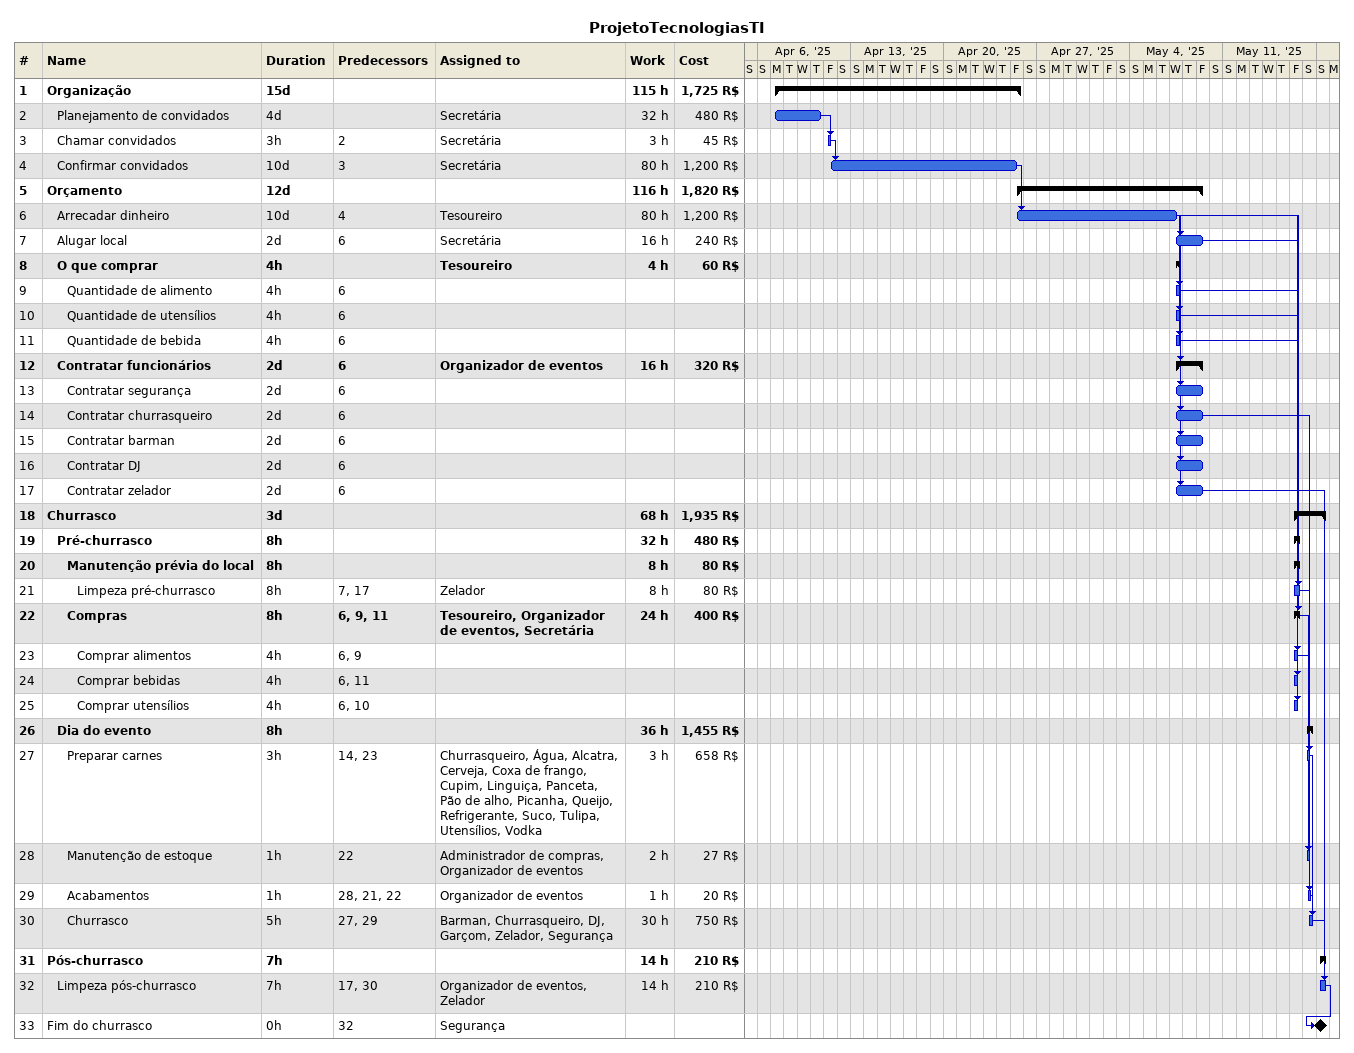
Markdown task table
ProjetoTecnologiasTI

| ID | Level | Task | Duration | Start | Finish | Predecessors | Resources | Work (h) | Cost (R$) |
|---|---|---|---|---|---|---|---|---|---|
| 1 | 1 | **Organização** | 15d | 2025-04-07 | 2025-04-25 |  |  | 115 | 1725 |
| 2 | 2 | Planejamento de convidados | 4d | 2025-04-07 | 2025-04-10 |  | Secretária | 32 | 480 |
| 3 | 2 | Chamar convidados | 3h | 2025-04-11 | 2025-04-11 | 2 | Secretária | 3 | 45 |
| 4 | 2 | Confirmar convidados | 10d | 2025-04-11 | 2025-04-25 | 3 | Secretária | 80 | 1200 |
| 5 | 1 | **Orçamento** | 12d | 2025-04-25 | 2025-05-09 |  |  | 116 | 1820 |
| 6 | 2 | Arrecadar dinheiro | 10d | 2025-04-25 | 2025-05-07 | 4 | Tesoureiro | 80 | 1200 |
| 7 | 2 | Alugar local | 2d | 2025-05-07 | 2025-05-09 | 6 | Secretária | 16 | 240 |
| 8 | 2 | **O que comprar** | 4h | 2025-05-07 | 2025-05-07 |  | Tesoureiro | 4 | 60 |
| 9 | 3 | Quantidade de alimento | 4h | 2025-05-07 | 2025-05-07 | 6 |  |  |  |
| 10 | 3 | Quantidade de utensílios | 4h | 2025-05-07 | 2025-05-07 | 6 |  |  |  |
| 11 | 3 | Quantidade de bebida | 4h | 2025-05-07 | 2025-05-07 | 6 |  |  |  |
| 12 | 2 | **Contratar funcionários** | 2d | 2025-05-07 | 2025-05-09 | 6 | Organizador de eventos | 16 | 320 |
| 13 | 3 | Contratar segurança | 2d | 2025-05-07 | 2025-05-09 | 6 |  |  |  |
| 14 | 3 | Contratar churrasqueiro | 2d | 2025-05-07 | 2025-05-09 | 6 |  |  |  |
| 15 | 3 | Contratar barman | 2d | 2025-05-07 | 2025-05-09 | 6 |  |  |  |
| 16 | 3 | Contratar DJ | 2d | 2025-05-07 | 2025-05-09 | 6 |  |  |  |
| 17 | 3 | Contratar zelador | 2d | 2025-05-07 | 2025-05-09 | 6 |  |  |  |
| 18 | 1 | **Churrasco** | 3d | 2025-05-16 | 2025-05-18 |  |  | 68 | 1935 |
| 19 | 2 | **Pré-churrasco** | 8h | 2025-05-16 | 2025-05-16 |  |  | 32 | 480 |
| 20 | 3 | **Manutenção prévia do local** | 8h | 2025-05-16 | 2025-05-16 |  |  | 8 | 80 |
| 21 | 4 | Limpeza pré-churrasco | 8h | 2025-05-16 | 2025-05-16 | 7, 17 | Zelador | 8 | 80 |
| 22 | 3 | **Compras** | 8h | 2025-05-16 | 2025-05-16 | 6, 9, 11 | Tesoureiro, Organizador de eventos, Secretária | 24 | 400 |
| 23 | 4 | Comprar alimentos | 4h | 2025-05-16 | 2025-05-16 | 6, 9 |  |  |  |
| 24 | 4 | Comprar bebidas | 4h | 2025-05-16 | 2025-05-16 | 6, 11 |  |  |  |
| 25 | 4 | Comprar utensílios | 4h | 2025-05-16 | 2025-05-16 | 6, 10 |  |  |  |
| 26 | 2 | **Dia do evento** | 8h | 2025-05-17 | 2025-05-17 |  |  | 36 | 1455 |
| 27 | 3 | Preparar carnes | 3h | 2025-05-17 | 2025-05-17 | 14, 23 | Churrasqueiro, Água, Alcatra, Cerveja, Coxa de frango, Cupim, Linguiça, Panceta, Pão de alho, Picanha, Queijo, Refrigerante, Suco, Tulipa, Utensílios, Vodka | 3 | 658 |
| 28 | 3 | Manutenção de estoque | 1h | 2025-05-17 | 2025-05-17 | 22 | Administrador de compras, Organizador de eventos | 2 | 27 |
| 29 | 3 | Acabamentos | 1h | 2025-05-17 | 2025-05-17 | 28, 21, 22 | Organizador de eventos | 1 | 20 |
| 30 | 3 | Churrasco | 5h | 2025-05-17 | 2025-05-17 | 27, 29 | Barman, Churrasqueiro, DJ, Garçom, Zelador, Segurança | 30 | 750 |
| 31 | 1 | **Pós-churrasco** | 7h | 2025-05-18 | 2025-05-18 |  |  | 14 | 210 |
| 32 | 2 | Limpeza pós-churrasco | 7h | 2025-05-18 | 2025-05-18 | 17, 30 | Organizador de eventos, Zelador | 14 | 210 |
| 33 | 1 | Fim do churrasco | 0h | 2025-05-18 | 2025-05-18 | 32 | Segurança |  |  |
